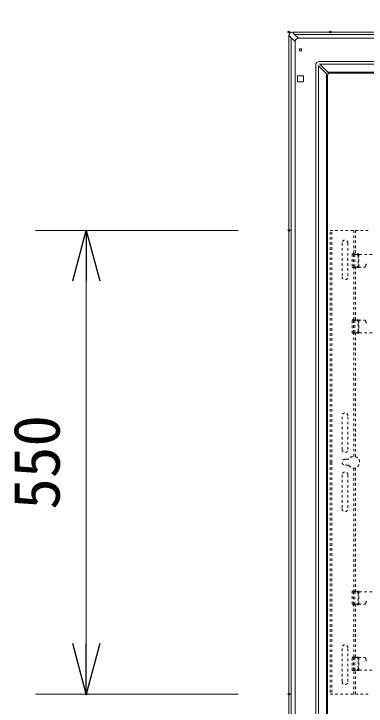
# Model space of a CAD drawing. Units: millimetres, scale not verified. Extents: x -63 to 62, y -56 to 57.
# Drawn here: x -33.52 to -19.62, y 4.47 to 31.84 of the extents above; entities that cross this region are included whole.
import ezdxf
from ezdxf.enums import TextEntityAlignment as Align

# ---------------------------------------------------------------- set-up
doc = ezdxf.new("R2010")
doc.units = ezdxf.units.MM
doc.header["$LTSCALE"] = 0.125
doc.header["$PDMODE"] = 32
doc.header["$PDSIZE"] = 0.0625
doc.linetypes.add('USER4', pattern=[1.4, 0.7, -0.7])
doc.layers.add('0-0_0', color=7, linetype='Continuous')
doc.layers.add('0-4_DEFPOINTS', color=7, linetype='Continuous')
for name, color, linetype, lineweight in [('0-5_GAIKEI', 1, 'Continuous', 18), ('0-6_SUNPO', 7, 'Continuous', 18), ('0-7_S1', 3, 'USER4', 18)]:
    doc.layers.add(name, color=color, linetype=linetype, lineweight=lineweight)
doc.styles.add('ＭＳ ゴシック', font='')
doc.styles.get('ＭＳ ゴシック').set_extended_font_data('MS Gothic')

# ---------------------------------------------------------------- blocks, each defined once
blk = doc.blocks.new('_OPEN30')
at = {"layer": '0-0_0'}
blk.add_line((0, 0), (-1, 0), dxfattribs=at)
blk.add_lwpolyline([(-1, 0.26795), (0, 0), (-1, -0.26795)], dxfattribs=at)
blk = doc.blocks.new('D11')
at = {"layer": '0-4_DEFPOINTS'}
for p in [(-27.2642, 45.3461), (-27.2642, 37.3461), (-25.6308, 37.3461)]:
    blk.add_point(p, dxfattribs=at)
at = {"layer": '0-6_SUNPO'}
for p, q in [((-27.2642, 39.3461), (-27.2642, 47.3461)), ((-25.6308, 39.3461), (-25.6308, 47.3461)), ((-29.2642, 45.3461), (-36.4308, 45.3461)), ((-25.6308, 45.3461), (-27.2642, 45.3461)), ((-23.6308, 45.3461), (-21.6308, 45.3461))]:
    blk.add_line(p, q, dxfattribs=at)
at = {"layer": '0-6_SUNPO', "xscale": 2, "yscale": 2}
blk.add_blockref('_OPEN30', (-27.2642, 45.3461), dxfattribs=at)
at = {"layer": '0-6_SUNPO', "xscale": 2, "yscale": 2, "rotation": 180}
blk.add_blockref('_OPEN30', (-25.6308, 45.3461), dxfattribs=at)
at = {"layer": '0-6_SUNPO', "style": 'ＭＳ ゴシック'}
blk.add_text('49', height=1.833, dxfattribs=at).set_placement((-35.0975, 45.8461), align=Align.BOTTOM_LEFT)
blk = doc.blocks.new('D10')
at = {"layer": '0-4_DEFPOINTS'}
for p in [(-25.6308, 45.3461), (-25.6308, 37.3461), (-9.4642, 37.3461)]:
    blk.add_point(p, dxfattribs=at)
at = {"layer": '0-6_SUNPO'}
for p, q in [((-25.6308, 39.3461), (-25.6308, 47.3461)), ((-9.4642, 39.3461), (-9.4642, 47.3461)), ((-11.4642, 45.3461), (-23.6308, 45.3461))]:
    blk.add_line(p, q, dxfattribs=at)
at = {"layer": '0-6_SUNPO', "xscale": 2, "yscale": 2, "rotation": 180}
blk.add_blockref('_OPEN30', (-25.6308, 45.3461), dxfattribs=at)
at = {"layer": '0-6_SUNPO', "xscale": 2, "yscale": 2}
blk.add_blockref('_OPEN30', (-9.4642, 45.3461), dxfattribs=at)
at = {"layer": '0-6_SUNPO', "style": 'ＭＳ ゴシック'}
blk.add_text('485', height=1.833, dxfattribs=at).set_placement((-19.4225, 45.8461), align=Align.BOTTOM_LEFT)
blk = doc.blocks.new('D9')
at = {"layer": '0-4_DEFPOINTS'}
for p in [(-27.259, 29.5046), (-35.259, 11.1713), (-27.259, 11.1713)]:
    blk.add_point(p, dxfattribs=at)
at = {"layer": '0-6_SUNPO'}
for p, q in [((-29.259, 29.5046), (-37.259, 29.5046)), ((-35.259, 27.5046), (-35.259, 13.1713)), ((-29.259, 11.1713), (-37.259, 11.1713))]:
    blk.add_line(p, q, dxfattribs=at)
at = {"layer": '0-6_SUNPO', "xscale": 2, "yscale": 2}
for p, rotation in [((-35.259, 29.5046), 90), ((-35.259, 11.1713), 270)]:
    blk.add_blockref('_OPEN30', p, dxfattribs=dict(at, rotation=rotation))
at = {"layer": '0-6_SUNPO', "style": 'ＭＳ ゴシック'}
blk.add_text('550', height=1.833, rotation=90, dxfattribs=at).set_placement((-35.759, 18.463), align=Align.BOTTOM_LEFT)

msp = doc.modelspace()

# ---------------------------------------------------------------- linework, layer by layer
at = {"layer": '0-5_GAIKEI', "color": 7}
for p, q in [((-22.664, -2.7511), (-22.664, 30.9826)), ((-2.4638, 31.1157), (-22.5309, 31.1157))]:
    msp.add_line(p, q, dxfattribs=at)
at = {"layer": '0-5_GAIKEI'}
for p, q in [((-22.664, 30.9826), (-22.5737, 30.8923)), ((-22.4406, 31.0255), (-22.5309, 31.1157)), ((-22.4419, 31.0255), (-2.5528, 31.0255)), ((-22.2907, 30.8742), (-22.4419, 31.0255)), ((-22.5737, 30.8936), (-22.5737, -2.6622)), ((-22.5737, 30.8936), (-22.4225, 30.7424)), ((-22.4225, -2.511), (-22.4225, 30.7424)), ((-2.704, 30.8742), (-22.2907, 30.8742)), ((-22.2515, 30.4532), (-22.1765, 30.4532)), ((-22.2515, 30.4532), (-22.2515, 30.3782)), ((-22.2515, 30.3782), (-22.1765, 30.3782)), ((-22.1765, 30.4532), (-22.1765, 30.3782)), ((-3.5345, 29.9584), (-21.4602, 29.9584)), ((-21.4433, 29.8525), (-21.4556, 29.8527)), ((-3.5514, 29.8525), (-21.4433, 29.8525)), ((-21.4433, 29.8525), (-21.1167, 29.5274)), ((-21.61, -1.5771), (-21.61, 29.8086)), ((-21.5043, 29.804), (-21.5041, 29.7921)), ((-21.5041, -1.5607), (-21.5041, 29.7921)), ((-21.1773, 29.4668), (-21.5041, 29.7921)), ((-22.3307, 29.3725), (-22.3307, 29.1723)), ((-22.3141, 29.3891), (-22.114, 29.3891)), ((-22.0973, 29.3725), (-22.0973, 29.1723)), ((-21.1822, 29.4361), (-21.1822, -1.2046)), ((-21.1423, -1.1948), (-21.1423, 29.4262)), ((-21.086, 29.5323), (-3.9087, 29.5323)), ((-3.9185, 29.4924), (-21.0762, 29.4924)), ((-22.3141, 29.1557), (-22.114, 29.1557))]:
    msp.add_line(p, q, dxfattribs=at)
at = {"layer": '0-5_GAIKEI', "color": 7}
msp.add_ellipse((-22.5305, 30.9822), major_axis=(-0.0945, 0.0945), ratio=0.997265, start_param=5.4991567, end_param=7.0672139, dxfattribs=at)
at = {"layer": '0-5_GAIKEI'}
for centre, major_axis, ratio, start_param, end_param in [((-22.0497, 30.5014), (-0.3348, 0.3348), 0.49281, 5.8722213, 6.6941493), ((-21.4598, 29.8082), (-0.1064, 0.1064), 0.997265, 5.4991567, 7.0672139), ((-22.3139, 29.3723), (-0.0119, 0.0119), 0.992433, 5.5015852, 7.0647854), ((-22.1141, 29.3723), (0.0119, 0.0119), 0.992433, 5.5015852, 7.0647854), ((-21.0803, 29.4334), (-0.0856, 0.0568), 0.972012, 0.261563, 0.5730949), ((-21.0752, 29.4252), (-0.0478, 0.0478), 0.985257, 5.5052135, 7.0611571), ((-21.0834, 29.4304), (-0.0568, 0.0856), 0.971946, 5.7105755, 6.021408), ((-22.3139, 29.1725), (0.0119, 0.0119), 0.992433, 2.3599926, 3.9231927), ((-22.1141, 29.1725), (-0.0119, 0.0119), 0.992433, 2.3599926, 3.9231927)]:
    msp.add_ellipse(centre, major_axis=major_axis, ratio=ratio, start_param=start_param, end_param=end_param, dxfattribs=at)
at = {"layer": '0-7_S1'}
for p, q in [((-19.5358, 23.2824), (-21.0358, 23.2824)), ((-21.0358, 14.1157), (-21.0358, 23.2824)), ((-20.9691, 14.1157), (-20.9691, 23.2824)), ((-20.1025, 23.2824), (-20.1025, 22.3491)), ((-20.0358, 23.2824), (-20.0358, 22.3491)), ((-20.5691, 22.7824), (-20.5691, 21.4491)), ((-20.3358, 22.7824), (-20.3358, 21.4491)), ((-20.1691, 22.3491), (-19.9025, 22.3491)), ((-20.1691, 22.3491), (-20.1691, 21.8157)), ((-20.1191, 22.3324), (-20.1191, 21.8324)), ((-5.7858, 22.3324), (-20.1191, 22.3324)), ((-20.0658, 22.3324), (-20.0658, 21.8324)), ((-19.9325, 22.2657), (-19.9325, 21.8991)), ((-19.9025, 22.3491), (-19.9025, 21.8157)), ((-19.6358, 21.8824), (-19.6358, 21.8991)), ((-20.1691, 21.8157), (-19.9025, 21.8157)), ((-20.1191, 21.8324), (-19.6858, 21.8324)), ((-20.1025, 19.7491), (-20.1025, 21.8157)), ((-20.0358, 19.7491), (-20.0358, 21.8157)), ((-20.1691, 19.7491), (-19.9025, 19.7491)), ((-20.1691, 19.2157), (-20.1691, 19.7491)), ((-20.0658, 19.2324), (-20.0658, 19.7324)), ((-19.9025, 19.2157), (-19.9025, 19.7491)), ((-19.9325, 19.2991), (-19.9325, 19.6657)), ((-19.6358, 19.6824), (-19.6358, 19.6657)), ((-20.1691, 19.2157), (-19.9025, 19.2157)), ((-5.7858, 19.2324), (-20.1191, 19.2324)), ((-20.1025, 14.3491), (-20.1025, 19.2157)), ((-20.0358, 14.3361), (-20.0358, 19.2157)), ((-20.5691, 14.6157), (-20.5691, 15.9491)), ((-20.3358, 14.6157), (-20.3358, 15.9491)), ((-20.333, 14.2324), (-20.4525, 14.2324)), ((-21.0358, 14.1157), (-21.0358, 4.9491)), ((-20.9691, 14.1157), (-20.9691, 4.9491)), ((-20.333, 13.9991), (-20.4525, 13.9991)), ((-20.1025, 13.8824), (-20.1025, 9.0157)), ((-20.0358, 13.8954), (-20.0358, 9.0157)), ((-20.5691, 13.6157), (-20.5691, 12.2824)), ((-20.3358, 13.6157), (-20.3358, 12.2824)), ((-20.1691, 9.0157), (-20.1691, 8.4824)), ((-20.1691, 9.0157), (-19.9025, 9.0157)), ((-5.7858, 8.9991), (-20.1191, 8.9991)), ((-20.1191, 8.9991), (-20.1191, 8.4991)), ((-20.0658, 8.9991), (-20.0658, 8.4991)), ((-19.9325, 8.9324), (-19.9325, 8.5657)), ((-19.9025, 9.0157), (-19.9025, 8.4824)), ((-20.1191, 8.4991), (-19.6858, 8.4991)), ((-19.6358, 8.5491), (-19.6358, 8.5657)), ((-20.1691, 8.4824), (-19.9025, 8.4824)), ((-20.1025, 6.4157), (-20.1025, 8.4824)), ((-20.0358, 6.4157), (-20.0358, 8.4824)), ((-20.5691, 5.4491), (-20.5691, 6.7824)), ((-20.3358, 5.4491), (-20.3358, 6.7824)), ((-20.1691, 5.8824), (-20.1691, 6.4157)), ((-20.1691, 6.4157), (-19.9025, 6.4157)), ((-20.0658, 5.8991), (-20.0658, 6.3991)), ((-19.9325, 5.9657), (-19.9325, 6.3324)), ((-19.9025, 5.8824), (-19.9025, 6.4157)), ((-19.6358, 6.3491), (-19.6358, 6.3324)), ((-20.1691, 5.8824), (-19.9025, 5.8824)), ((-5.7858, 5.8991), (-20.1191, 5.8991)), ((-20.1025, 4.9491), (-20.1025, 5.8824)), ((-20.0358, 4.9491), (-20.0358, 5.8824)), ((-19.5358, 4.9491), (-21.0358, 4.9491))]:
    msp.add_line(p, q, dxfattribs=at)
for points in [[(-20.1191, 19.2324), (-20.1191, 19.7324), (-19.6858, 19.7324)], [(-20.1191, 5.8991), (-20.1191, 6.3991), (-19.6858, 6.3991)]]:
    msp.add_lwpolyline(points, dxfattribs=at)
for centre, radius, start, end in [((-20.4525, 22.7824), 0.1167, 0, 180), ((-19.9991, 22.2657), 0.0667, 0, 90), ((-19.9991, 21.8991), 0.0667, 270, 0), ((-19.5858, 21.8991), 0.05, 90, 180), ((-19.6858, 21.8824), 0.05, 270, 0), ((-20.4525, 21.4491), 0.1167, 180, 0), ((-19.9991, 19.6657), 0.0667, 0, 90), ((-19.6858, 19.6824), 0.05, 0, 90), ((-19.5858, 19.6657), 0.05, 180, 270), ((-19.9991, 19.2991), 0.0667, 270, 0), ((-20.4525, 15.9491), 0.1167, 0, 180), ((-20.4525, 14.6157), 0.1167, 180, 0), ((-20.4525, 14.1157), 0.1167, 90, 270), ((-20.333, 14.2657), 0.0333, 270, 325.77113), ((-20.1125, 14.1157), 0.2333, 214.22887, 145.77113), ((-20.333, 13.9657), 0.0333, 34.22887, 90), ((-20.4525, 13.6157), 0.1167, 0, 180), ((-20.4525, 12.2824), 0.1167, 180, 0), ((-19.9991, 8.9324), 0.0667, 0, 90), ((-19.9991, 8.5657), 0.0667, 270, 0), ((-19.6858, 8.5491), 0.05, 270, 0), ((-19.5858, 8.5657), 0.05, 90, 180), ((-20.4525, 6.7824), 0.1167, 0, 180), ((-19.9991, 6.3324), 0.0667, 0, 90), ((-19.6858, 6.3491), 0.05, 0, 90), ((-19.5858, 6.3324), 0.05, 180, 270), ((-19.9991, 5.9657), 0.0667, 270, 0), ((-20.4525, 5.4491), 0.1167, 180, 0)]:
    msp.add_arc(centre, radius, start, end, dxfattribs=at)

# ---------------------------------------------------------------- block references
at = {"layer": '0-6_SUNPO'}
for name in ['D11', 'D10', 'D9']:
    msp.add_blockref(name, (4.595, -6.2222), dxfattribs=at)

doc.saveas('drawing.dxf')
